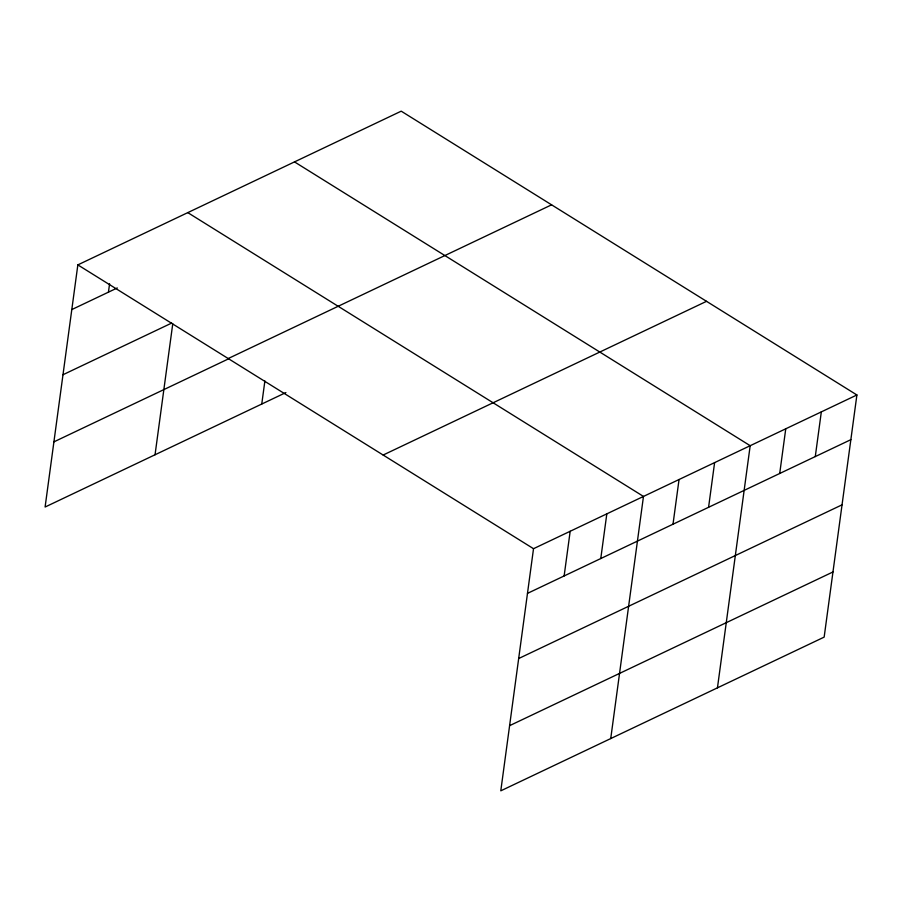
<?xml version="1.0" encoding="UTF-8"?>
<svg xmlns="http://www.w3.org/2000/svg" width="902" height="902" viewBox="0 0 902 902"><rect width="100%" height="100%" fill="white"/><g stroke="black" fill="none" stroke-linecap="round" stroke-linejoin="round"><path stroke-width="1.35" d="M856.9 394.975L533.522 548.698L500.79 790.828L824.157 637.116L856.9 394.975L401.21 111.171L77.843 264.884L45.1 507.025L285.9 392.562M108.443 292.158L109.582 283.769M155.043 454.755L172.756 323.807M261.76 404.028L264.884 380.96M564.133 575.961L570.177 531.267M600.777 558.541L606.821 513.847M610.733 738.569L643.476 496.427L187.785 212.624M673.005 524.209L679.048 479.526M708.577 507.296L714.609 462.613M717.451 687.843L750.182 445.701L294.503 161.898M779.711 473.482L785.755 428.8M815.284 456.57L821.327 411.887M71.799 309.578L117.294 287.952M62.982 374.736L171.673 323.074M228.217 358.545L551.596 204.822M53.906 441.867L228.646 358.804M383.147 455.036L706.525 301.324M527.478 593.381L850.857 439.669M518.673 658.539L842.051 504.827M509.596 725.67L832.974 571.958M77.843 264.884L533.522 548.698"/></g></svg>
